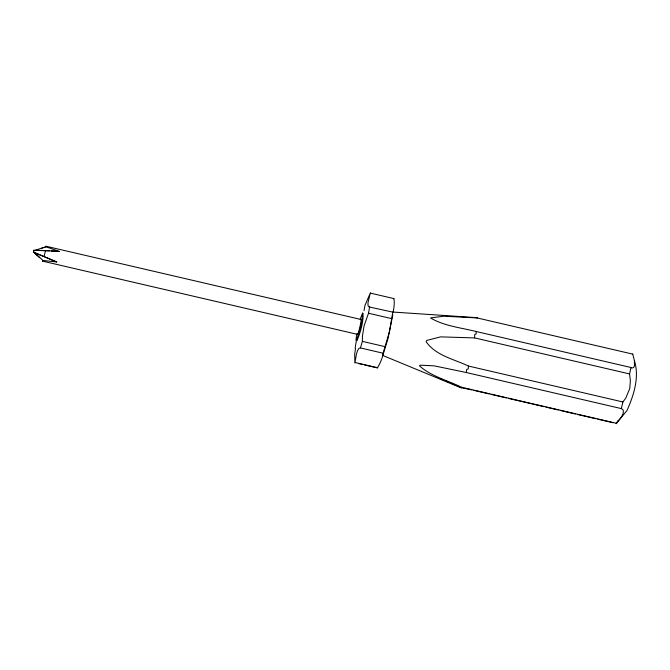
<?xml version="1.0" encoding="UTF-8"?>
<svg xmlns="http://www.w3.org/2000/svg" width="670" height="670" viewBox="0 0 670 670"><rect width="100%" height="100%" fill="white"/><g stroke="black" fill="none" stroke-linecap="round" stroke-linejoin="round"><path stroke-width="1" d="M621.299 408.616L622.899 401.966L625.755 398.189L629.758 388.525L630.378 380.786L629.574 373.944L474.653 337.915L474.72 334.43L476.194 333.903L476.102 331.491C460.809 327.663 444.235 326.081 430.492 317.94L443.758 316.215L477.141 317.94L632.765 354.128L634.381 360.51C639.649 377.185 633.828 395.183 626.969 410.543L616.224 423.641C618.025 420.191 624.884 415.216 623.058 409.789L621.408 408.608L465.097 372.252L434.11 365.845L420.165 365.184L419.47 365.862C431.363 376.481 447.434 380.317 461.479 387.235L616.367 423.247M42.47 260.538L42.545 261.124L357.989 334.481M49.212 250.932L35.058 250.262L46.046 246.811L45.97 246.225L45.602 246.912M393.6 298.778C394.898 298.627 394.069 311.115 392.813 312.12L368.935 306.91L368.039 305.654L367.964 302.832L370.409 292.782L364.966 305.394L364.003 310.696M392.813 312.12L389.446 331.717L383.098 353.224L360.368 347.906L358.969 348.375L357.52 350.611L356.365 354.531L354.899 363.048L354.681 354.212L355.469 348.71M466.404 372.595L466.672 369.43L468.196 368.986L468.447 366.046C453.925 359.103 435.693 355.603 426.07 341.65L426.807 340.402L440.584 336.868L474.653 337.915M392.846 314.749L387.905 338.928L383.098 354.505M369.664 306.743L368.517 313.242L364.053 325.938L362.445 336.072L362.361 341.373L360.435 347.956M355.142 348.182L356.381 340.435M629.574 373.944L630.972 367.503L476.102 331.491M356.783 333.92L356.021 339.749L356.155 340.402L356.507 340.109C359.631 331.416 362.168 322.153 362.621 312.932L360.192 319.196M46.046 246.811L59.329 251.409L45.485 250.555L44.094 256.585L56.782 261.987L42.914 260.429L34.589 252.657L44.094 256.585M383.098 353.224C383.098 357.328 378.676 366.389 377.327 367.688M42.914 260.429L42.545 261.124M358.442 334.246L358.76 333.467M632.396 354.304L632.765 354.128M617.933 420.81L616.224 423.641M362.998 313.384C363.735 320.62 360.46 332.856 356.951 340.578L356.8 339.933M382.444 355.326L460.256 387.486L471.814 389.898M41.724 248.101L44.63 247.205M35.058 250.262L45.485 250.555M51.238 251.032L59.329 251.409M393.441 312.086L477.609 317.706M370.703 293.192L394.186 298.653M368.517 313.242L391.54 318.593M45.97 246.225L361.415 319.582M362.361 341.373L384.882 346.616M468.447 366.046L622.899 401.966M355.242 362.529L377.821 367.78M358.492 363.542L362.437 364.463M364.413 364.924L377.252 367.905M473.849 390.367L489.083 393.91M491.11 394.387L506.353 397.93M508.379 398.399L543.931 406.665M545.966 407.142L558.152 409.973M560.179 410.45L575.421 413.993M577.448 414.462L595.731 418.716M597.766 419.185L613 422.728M460.256 387.486L461.613 387.863L461.479 387.235M34.589 252.657L56.782 261.987M440.441 378.717L443.28 379.923M445.173 380.728L448.021 381.942M449.913 382.746L459.385 386.774M630.972 367.503L631.978 368.081L633.686 367.436L634.473 365.962L634.381 360.51M476.353 317.488L477.141 317.94M36.549 254.902L34.379 252.691L39.505 257.724M360.837 319.783A7.646 0.544 -76.9 0 1 360.142 325.838A7.646 0.544 -76.9 0 1 357.621 334.397M357.529 334.179A7.646 0.544 -76.9 0 1 357.554 333.467M33.508 252.18L34.011 250.153L33.508 252.18"/></g></svg>
